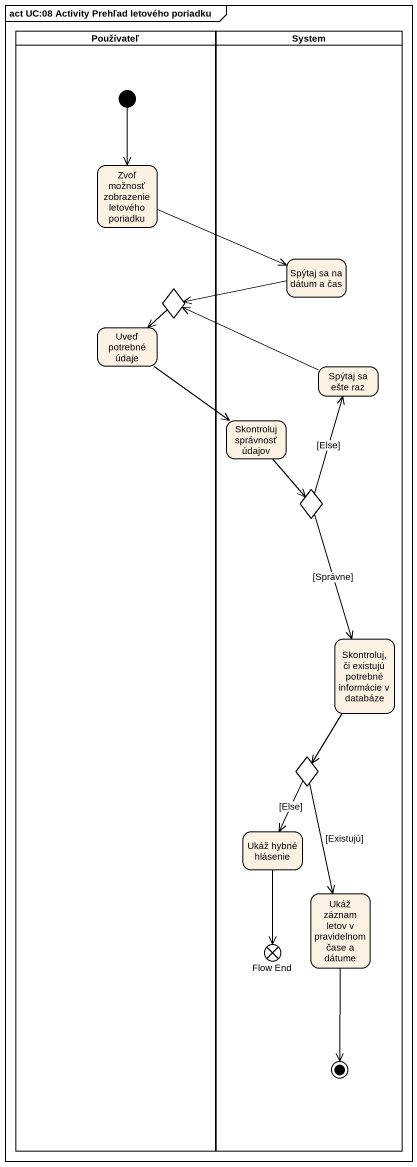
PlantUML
@startuml
mainframe act UC:08 Activity Prehľad letového poriadku
hide empty description
state Používateľ <<partition>> {
  state "Zvoľ možnosť zobrazenie letového poriadku" as Zvoľ_možnosť_zobrazenie
  state choice1 <<choice>>
  state "Uveď potrebné údaje" as Uveď_potrebné_údaje
  [*] --> Zvoľ_možnosť_zobrazenie
}
state System <<partition>> {
  state "Spýtaj sa na dátum a čas" as Spýtaj_sa_na_dátum_a_čas
  state "Spýtaj sa ešte raz" as Spýtaj_sa_ešte_raz
  state "Skontroluj správnosť údajov" as Skontroluj_správnosť_údajov
  state choice2 <<choice>>
  state "Skontroluj, či existujú potrebné informácie v databáze" as Skontroluj_či_existujú
  state choice3 <<choice>>
  state "Ukáž hybné hlásenie" as Ukáž_hybné_hlásenie
  state "Ukáž záznam letov v pravidelnom čase a dátume" as Ukáž_záznam_letov_v
  state "Flow End" as Flow_End <<end>>
  Ukáž_záznam_letov_v --> [*]
}
Zvoľ_možnosť_zobrazenie -right-> Spýtaj_sa_na_dátum_a_čas
Spýtaj_sa_na_dátum_a_čas -left-> choice1
choice1 --> Uveď_potrebné_údaje
Uveď_potrebné_údaje --> Skontroluj_správnosť_údajov
Spýtaj_sa_ešte_raz -left-> choice1
Skontroluj_správnosť_údajov --> choice2
choice2 -up-> Spýtaj_sa_ešte_raz : [Else]
choice2 --> Skontroluj_či_existujú : [Správne]
Skontroluj_či_existujú --> choice3
choice3 --> Ukáž_hybné_hlásenie : [Else]
choice3 --> Ukáž_záznam_letov_v : [Existujú]
Ukáž_hybné_hlásenie --> Flow_End
@enduml
